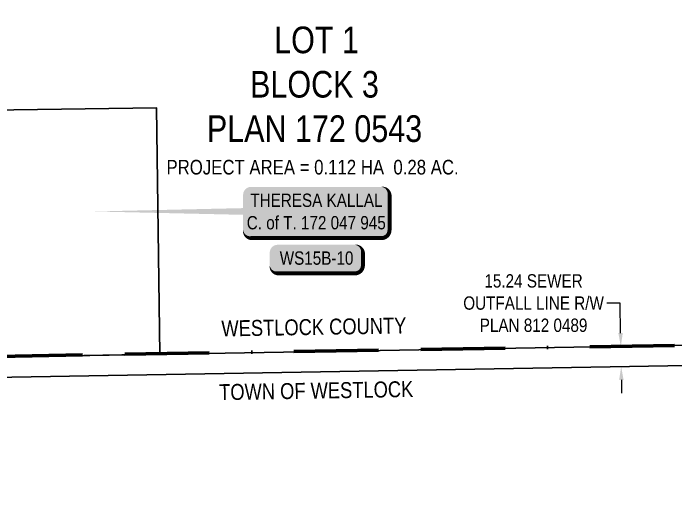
# Model space of a CAD drawing. Extents: x 72365 to 80261, y 6000112 to 6008999.
# Drawn here: x 73555.6 to 74053.4, y 6000137.8 to 6000511.5 of the extents above; entities that cross this region are included whole.
import ezdxf

# ---------------------------------------------------------------- set-up
doc = ezdxf.new("R2010")
doc.units = 0
doc.header["$LTSCALE"] = 5
doc.header["$PDSIZE"] = 2.5
doc.linetypes.add('BORDER', pattern=[44.45, 12.7, -6.35, 12.7, -6.35, 0, -6.35])
doc.layers.get('Defpoints').update_dxf_attribs({"color": 9})
doc.layers.add('AS-BOUNDARY', color=7, linetype='BORDER', lineweight=60, true_color=0xcc33ff)
for name, color, linetype in [('AS-OWNER', 7, 'Continuous'), ('C-SYMBOL', 7, 'Continuous'), ('F-RW', 190, 'Continuous'), ('L-33', 7, 'Continuous'), ('L-AREAREQUIRED', 7, 'Continuous'), ('L-TITLEDB', 4, 'Continuous'), ('P-APEX RECON-LINE LIST', 240, 'Continuous')]:
    doc.layers.add(name, color=color, linetype=linetype)
doc.layers.add('F-RW-T', color=190, linetype='Continuous', lineweight=9)
doc.styles.add('100L', font='ARIALN.TTF', dxfattribs={"height": 2})
doc.styles.add('175L', font='ARIALN.TTF', dxfattribs={"height": 20})
doc.styles.add('240', font='ARIALN.TTF', dxfattribs={"height": 30})
doc.styles.add('80', font='ARIALN.TTF', dxfattribs={"height": 10})
doc.styles.add('80CG', font='ARIALN.TTF', dxfattribs={"height": 10})
doc.dimstyles.new('Compass 5 000', dxfattribs={"dimscale": 5, "dimtxt": 9, "dimasz": 2, "dimexe": 0.2, "dimexo": 0.0625, "dimgap": 0.5, "dimtad": 0, "dimtih": 1, "dimtoh": 1, "dimzin": 0, "dimdsep": 46, "dimtxsty": '80CG', "dimcen": 0.1, "dimse1": 1, "dimse2": 1, "dimclrd": 256, "dimclrt": 256, "dimaunit": 1, "dimadec": 4, "dimazin": 0, "dimtfac": 0.06, "dimtofl": 0, "dimtmove": 0, "dimatfit": 1, "dimfxl": 0.2, "dimtolj": 1, "dimtzin": 0, "dimlwd": -1, "dimarcsym": 0})

# ---------------------------------------------------------------- blocks, each defined once
blk = doc.blocks.new('*D431')
at = {"layer": 'Defpoints', "color": 0, "transparency": 16777216}
for p in [(73977.88, 6000260.72), (74012.11, 6000261.32), (73978.14, 6000245.5)]:
    blk.add_point(p, dxfattribs=at)
at = {"layer": 'F-RW-T', "transparency": 16777216}
for p, q in [((74011.55, 6000293.77), (74001.55, 6000293.77)), ((74011.94, 6000271.31), (74011.55, 6000293.77)), ((74012.55, 6000236.1), (74012.72, 6000226.1))]:
    blk.add_line(p, q, dxfattribs=at)
for points in [[(74013.6, 6000271.34), (74010.27, 6000271.29), (74012.11, 6000261.32)], [(74014.21, 6000236.13), (74010.88, 6000236.07), (74012.37, 6000246.1)]]:
    blk.add_solid(points, dxfattribs=at)
at = {"layer": 'F-RW-T', "transparency": 16777216, "insert": (73946.56, 6000293.77), "char_height": 10, "attachment_point": 5, "style": '80CG'}
blk.add_mtext('\\A1;15.24 SEWER\\POUTFALL LINE R/W\\PPLAN 812 0489', dxfattribs=at)
blk = doc.blocks.new('*U1483')
h = blk.add_hatch(color=59)
edge = h.paths.add_edge_path()
edge.add_line((-49, -20), (49, -20))
edge.add_arc((49, -14), 6, 270, 360)
edge.add_line((55, -14), (55, 12.5))
edge.add_arc((49, 12.5), 6, 0, 90)
edge.add_line((49, 18.5), (-49, 18.5))
edge.add_arc((-49, 12.5), 6, 90, 180)
edge.add_line((-55, 12.5), (-55, -14))
edge.add_arc((-49, -14), 6, 180, 270)
at = {"color": 1, "flags": 128}
blk.add_lwpolyline([(-49, -20, 3, 3, 0), (49, -20, 3, 3, 0.414214), (55, -14, 3, 3, 0), (55, 12.5, 3, 0, 0.414214), (49, 18.5, 0, 0, 0), (-49, 18.5, 0, 0, 0.414214), (-55, 12.5, 0, 0, 0), (-55, -14, 0, 3, 0.414214)], format="xyseb", close=True, dxfattribs=at)
blk.add_lwpolyline([(-167.17, 0, 0, 7.5, 0), (0, 0, 0, 0, 0)], format="xyseb", dxfattribs=at)
at = {"color": 1, "style": '80'}
blk.add_attdef('ENTER_TEXT_001', (-35.99, -5), '', height=10, dxfattribs=at)
blk = doc.blocks.new('*U408')
at = {"true_color": 0xffffa8}
h = blk.add_hatch(color=51, dxfattribs=at)
edge = h.paths.add_edge_path()
edge.add_line((-29, -11.5), (29, -11.5))
edge.add_arc((29, -5.5), 6, 270, 360)
edge.add_line((35, -5.5), (35, 4))
edge.add_arc((29, 4), 6, 0, 90)
edge.add_line((29, 10), (-29, 10))
edge.add_arc((-29, 4), 6, 90, 180)
edge.add_line((-35, 4), (-35, -5.5))
edge.add_arc((-29, -5.5), 6, 180, 270)
at = {"color": 240, "flags": 128}
blk.add_lwpolyline([(-29, -11.5, 3, 3, 0), (29, -11.5, 3, 3, 0.414214), (35, -5.5, 3, 3, 0), (35, 4, 3, 0, 0.414214), (29, 10, 0, 0, 0), (-29, 10, 0, 0, 0.414214), (-35, 4, 0, 0, 0), (-35, -5.5, 0, 3, 0.414214)], format="xyseb", close=True, dxfattribs=at)
for points in [[(-21.42, -2.12, 0, 10, 0), (0, 0, 5, 5, 0)], [(21, -3.69, 0, 10, 0), (0, 0, 5, 5, 0)]]:
    blk.add_lwpolyline(points, format="xyseb", dxfattribs=at)
at = {"color": 4, "style": '80'}
blk.add_attdef('OTHER_001', (-14.7, -5), '', height=10, dxfattribs=at)

msp = doc.modelspace()

# ---------------------------------------------------------------- linework, layer by layer
at = {"layer": 'AS-BOUNDARY', "flags": 128}
msp.add_lwpolyline([(75926.095, 6000295.019), (75826.111, 6000293.198), (75021.904, 6000278.765), (74190.872, 6000264.401), (74090.887, 6000262.676), (72553.855, 6000237.732), (72555.244, 6000137.825)], dxfattribs=at)
at = {"layer": 'F-RW', "flags": 128}
for points in [[(74090.887, 6000262.677), (74093.171, 6000262.716), (74092.917, 6000277.941), (74732.419, 6000288.985), (74733.467, 6000228.084), (74733.467, 6000228.084), (75002.52, 6000232.731), (75002.758, 6000217.505), (74718.504, 6000212.595), (74717.455, 6000273.496), (74190.872, 6000264.401), (74108.395, 6000262.979), (74108.658, 6000247.754), (74091.122, 6000247.451), (73380.247, 6000235.175), (73380.028, 6000250.401)], [(73380.028, 6000250.401), (74093.171, 6000262.716)]]:
    msp.add_lwpolyline(points, dxfattribs=at)
at = {"layer": 'L-TITLEDB', "flags": 128}
msp.add_lwpolyline([(73665.873, 6000255.336), (73663.208, 6000440.581), (73377.351, 6000436.462), (73380.028, 6000250.401)], close=True, dxfattribs=at)

# ---------------------------------------------------------------- block references
at = {"layer": 'AS-OWNER'}
ref = msp.add_blockref('*U1483', (73783.323, 6000362.641), dxfattribs=at)
ref.add_attrib('ENTER_TEXT_001', 'THERESA KALLAL', (73733.739, 6000366.06), dxfattribs={"layer": '0', "color": 1, "height": 10, "style": '80'})
ref.add_attrib('ENTER_TEXT_002', 'C. of T. 172 047 945', (73731.058, 6000349.216), dxfattribs={"layer": '0', "color": 1, "height": 10, "style": '80'})
at = {"layer": 'P-APEX RECON-LINE LIST'}
ref = msp.add_blockref('*U408', (73783.323, 6000327.645), dxfattribs=at)
ref.add_attrib('OTHER_001', 'WS15B-10', (73755.833, 6000322.642), dxfattribs={"layer": '0', "color": 4, "height": 10, "style": '80'})

# ---------------------------------------------------------------- texts
at = {"layer": 'L-33', "color": 200, "linetype": 'Continuous', "true_color": 0xcc33ff, "char_height": 12, "attachment_point": 5, "rotation": 0.95913, "style": '240'}
for s, insert in [('WESTLOCK COUNTY', (73781.489, 6000275.793)), ('TOWN OF WESTLOCK', (73783.24, 6000227.993))]:
    msp.add_mtext_dynamic_manual_height_columns(s, width=145.97812, gutter_width=45, heights=[0], dxfattribs=dict(at, insert=insert))
at = {"layer": 'L-AREAREQUIRED', "color": 5, "insert": (73780.51, 6000401.417), "char_height": 11, "width": 219.5648, "attachment_point": 2, "style": '100L', "bg_fill": 3, "box_fill_scale": 1.1, "bg_fill_color": 256, "bg_fill_transparency": 0}
msp.add_mtext('PROJECT AREA = 0.112 HA  0.28 AC.', dxfattribs=at)

# ---------------------------------------------------------------- dimensions: what is measured, and where the dimension line sits
at = {"layer": 'F-RW-T'}
dim = msp.add_linear_dim(base=(74012.11, 6000261.316), p1=(73978.139, 6000245.504), p2=(73977.876, 6000260.725), angle=90.98938, text='15.24 SEWER\\POUTFALL LINE R/W\\PPLAN 812 0489', dimstyle='Compass 5 000', dxfattribs=at)
dim.commit()
dim.dimension.update_dxf_attribs({"geometry": '*D431', "text_midpoint": (73946.56, 6000293.773), "dimtype": 161})

# ---------------------------------------------------------------- next in the draw order: texts
at = {"layer": 'C-SYMBOL', "color": 3, "insert": (73689.475, 6000501.545), "char_height": 20, "attachment_point": 1, "style": '175L', "bg_fill": 2}
msp.add_mtext_dynamic_manual_height_columns('\\pi62.193;LOT 1\\P\\pi44.096;BLOCK 3\\P\\pi11.634;PLAN 172 0543', width=182.19019, gutter_width=55, heights=[0], dxfattribs=at)

doc.saveas('drawing.dxf')
